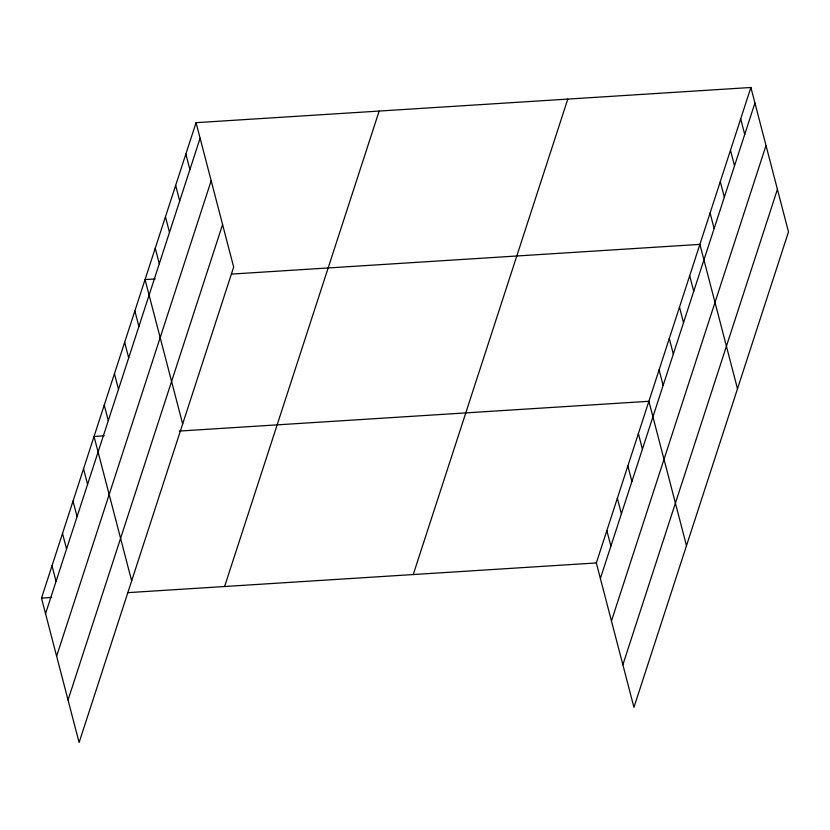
<?xml version="1.0" encoding="UTF-8"?>
<svg xmlns="http://www.w3.org/2000/svg" width="830" height="830" viewBox="0 0 830 830"><rect width="100%" height="100%" fill="white"/><g stroke="black" fill="none" stroke-linecap="round" stroke-linejoin="round"><path stroke-width="1.25" d="M196.056 122.674L233.666 267.063L79.109 742.518L41.5 598.119L196.056 122.674L750.891 87.482L788.5 231.881L633.944 707.326L596.334 562.937L750.891 87.482M45.546 613.65L200.103 138.205M56.627 656.177L211.173 180.733M68.039 699.991L222.585 224.546M224.598 586.509L379.154 111.064M413.236 574.547L567.793 99.102M600.38 578.458L754.937 103.013M611.451 620.985L766.007 145.541M622.863 664.799L777.42 189.354M155.22 278.932L145.053 279.575L182.662 423.964M231.518 274.087L699.887 244.383L737.497 388.772M104.217 435.823L94.049 436.466L131.659 580.865M179.239 431.071L648.884 401.284L686.493 545.673M41.5 598.119L51.668 597.476M127.965 592.641L596.334 562.937M740.692 118.866L744.728 134.398M730.483 150.24L734.529 165.772M720.284 181.625L724.331 197.156M710.086 212.999L714.132 228.53M689.689 275.768L693.735 291.288M679.48 307.142L683.526 322.673M669.281 338.526L673.327 354.047M659.082 369.9L663.129 385.431M638.374 433.613L642.42 449.144M627.864 465.941L631.91 481.473M617.354 498.27L621.4 513.801M606.844 530.598L610.89 546.13M185.858 154.058L189.904 169.579M175.659 185.432L179.695 200.964M165.45 216.817L169.496 232.338M155.251 248.191L159.298 263.722M134.854 310.949L138.9 326.481M124.656 342.334L128.692 357.865M114.447 373.708L118.493 389.239M104.248 405.092L108.294 420.623M83.54 468.805L87.586 484.326M73.03 501.133L77.076 516.665M62.52 533.462L66.566 548.993M52.01 565.79L56.056 581.322"/></g></svg>
